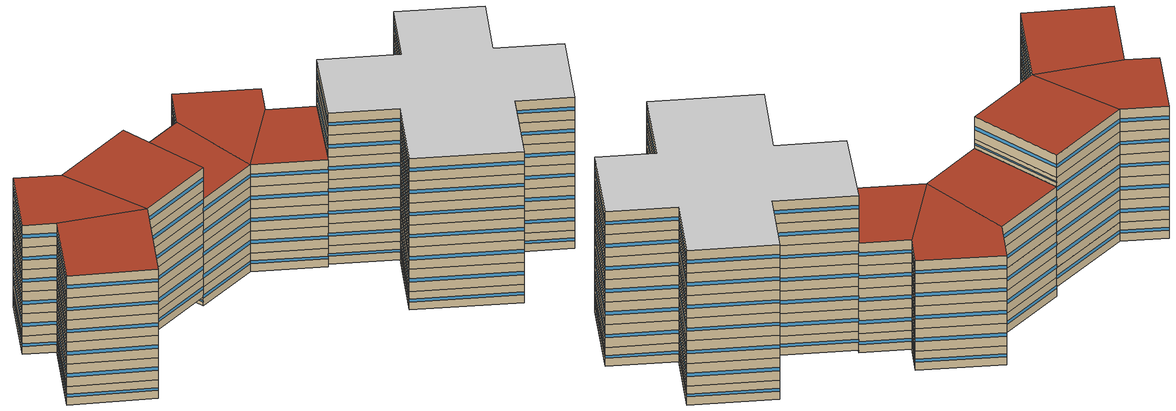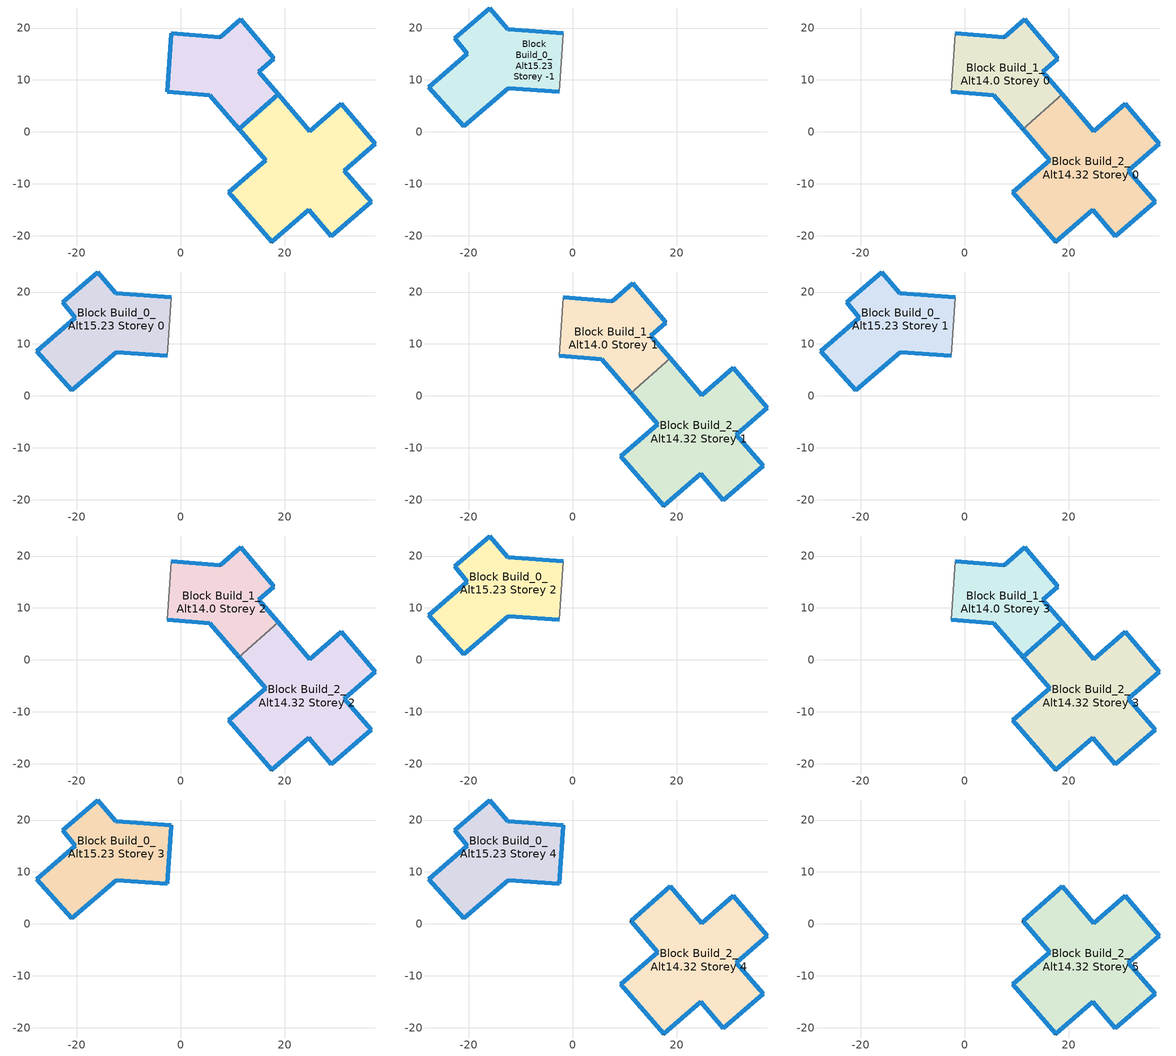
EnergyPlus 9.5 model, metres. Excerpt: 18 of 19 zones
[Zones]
Block Build_1_Alt14.0 Storey -1
 floor outside (Project Basement Floor): 15.04,11.62 18.76,7.29 11.23,0.56 5.62,7.09 z11.5; 11.59,21.67 17.97,14.14 15.04,11.62 5.62,7.09 7.58,18.23 z11.5; 7.58,18.23 5.62,7.09 -2.59,7.71 -1.8,18.96 z11.5
 wall outside (Project Wall): -2.59,7.71 5.62,7.09 11.23,0.56 / 18.76,7.29 15.04,11.62 17.97,14.14 11.59,21.67 7.58,18.23 -1.8,18.96 z11.5:14; -1.8,18.96 -2.59,7.71 z11.5:12.73; 11.23,0.56 18.76,7.29 z11.5:11.82
 wall to Block Build_0_Alt15.23 Storey -1 (Project Partition): -1.8,18.96 -2.59,7.71 z12.73:14
 wall to Block Build_2_Alt14.32 Storey -1 (Project Partition): 11.23,0.56 18.76,7.29 z11.82:14
 window (Project External Window): -2.59,7.71 5.61,7.09 / 5.62,7.09 11.23,0.56 / 18.76,7.29 15.04,11.62 / 15.04,11.62 17.97,14.14 / 17.97,14.14 11.6,21.66 / 11.59,21.66 7.58,18.23 / 7.57,18.23 -1.8,18.96 z12.56:12.94; -1.8,18.95 -2.59,7.71 z12.02:12.21; 11.23,0.56 18.76,7.28 z11.64:11.68
Block Build_2_Alt14.32 Storey -1
 floor outside (Project Basement Floor): 31.47,-7.47 36.67,-13.49 29.03,-20.08 24.69,-15.01 z11.82; 18.76,7.29 24.89,0.16 16.4,-5.46 11.23,0.56 z11.82; 30.95,5.39 37.52,-2.27 31.47,-7.47 24.89,0.16 z11.82; 24.89,0.16 31.47,-7.47 24.69,-15.01 17.53,-21.21 9.23,-11.59 16.4,-5.46 z11.82
 wall outside (Project Wall): 11.23,0.56 16.4,-5.46 9.23,-11.59 17.53,-21.21 24.69,-15.01 29.03,-20.08 36.67,-13.49 31.47,-7.47 37.52,-2.27 30.95,5.39 24.89,0.16 18.76,7.29 z11.82:14.32
 wall to Block Build_1_Alt14.0 Storey 0 (Project Partition): 18.76,7.29 11.23,0.56 z14:14.32
 window (Project External Window): 11.23,0.55 16.4,-5.46 / 16.4,-5.47 9.23,-11.58 / 9.23,-11.59 17.53,-21.21 / 17.53,-21.21 24.68,-15.01 / 24.69,-15.01 29.03,-20.08 / 29.03,-20.08 36.66,-13.49 / 36.66,-13.49 31.47,-7.47 / 31.47,-7.46 37.52,-2.27 / 37.52,-2.26 30.95,5.38 / 30.94,5.38 24.89,0.16 / 24.88,0.17 18.77,7.28 z12.88:13.26
Block Build_0_Alt15.23 Storey -1
 floor outside (Project Basement Floor): -16.01,23.87 -12.52,19.79 -12.41,8.45 -20.27,15.09 -22.76,18.01 z12.73; -12.41,8.45 -21.02,1.08 -27.78,8.62 -20.27,15.09 z12.73; -1.8,18.96 -2.59,7.71 -12.41,8.45 -12.52,19.79 z12.73
 wall outside (Project Wall): -1.8,18.96 -12.52,19.79 -16.01,23.87 -22.76,18.01 -20.27,15.09 -27.78,8.62 -21.02,1.08 -12.41,8.45 -2.59,7.71 z12.73:15.23
 wall to Block Build_1_Alt14.0 Storey 0 (Project Partition): -2.59,7.71 -1.8,18.96 z14:15.23
 window (Project External Window): -1.81,18.96 -12.51,19.79 / -12.52,19.79 -16.01,23.87 / -16.01,23.87 -22.76,18.01 / -22.76,18 -20.27,15.1 / -20.27,15.09 -27.77,8.63 / -27.77,8.62 -21.02,1.08 / -21.01,1.08 -12.42,8.44 / -12.41,8.45 -2.6,7.71 z13.79:14.17
Block Build_1_Alt14.0 Storey 0
 floor to Block Build_1_Alt14.0 Storey -1 (Project Heated1rstFloor): 11.59,21.67 17.97,14.14 15.04,11.62 18.76,7.29 11.23,0.56 5.62,7.09 -2.59,7.71 -1.8,18.96 7.58,18.23 z14
 wall outside (Project Wall): -2.59,7.71 5.62,7.09 11.23,0.56 / 18.76,7.29 15.04,11.62 17.97,14.14 11.59,21.67 7.58,18.23 -1.8,18.96 z14:17
 wall to Block Build_0_Alt15.23 Storey 0 (Project Partition): -1.8,18.96 -2.59,7.71 z15.23:17
 wall to Block Build_2_Alt14.32 Storey 0 (Project Partition): 11.23,0.56 18.76,7.29 z14.32:17
 window (Project External Window): -2.59,7.71 5.61,7.09 / 5.62,7.09 11.23,0.56 / 18.76,7.29 15.04,11.62 / 15.04,11.62 17.97,14.14 / 17.97,14.14 11.6,21.66 / 11.59,21.66 7.58,18.23 / 7.57,18.23 -1.8,18.96 z15.28:15.72
Block Build_2_Alt14.32 Storey 0
 floor to Block Build_2_Alt14.32 Storey -1 (Project Heated1rstFloor): 30.95,5.39 37.52,-2.27 31.47,-7.47 36.67,-13.49 29.03,-20.08 24.69,-15.01 17.53,-21.21 9.23,-11.59 16.4,-5.46 11.23,0.56 18.76,7.29 24.89,0.16 z14.32
 wall outside (Project Wall): 11.23,0.56 16.4,-5.46 9.23,-11.59 17.53,-21.21 24.69,-15.01 29.03,-20.08 36.67,-13.49 31.47,-7.47 37.52,-2.27 30.95,5.39 24.89,0.16 18.76,7.29 z14.32:17.32
 wall to Block Build_1_Alt14.0 Storey 1 (Project Partition): 18.76,7.29 11.23,0.56 z17:17.32
 window (Project External Window): 11.23,0.55 16.4,-5.46 / 16.4,-5.47 9.23,-11.58 / 9.23,-11.59 17.53,-21.21 / 17.53,-21.21 24.68,-15.01 / 24.69,-15.01 29.03,-20.08 / 29.03,-20.08 36.66,-13.49 / 36.66,-13.49 31.47,-7.47 / 31.47,-7.46 37.52,-2.27 / 37.52,-2.26 30.95,5.38 / 30.94,5.38 24.89,0.16 / 24.88,0.17 18.77,7.28 z15.6:16.05
Block Build_0_Alt15.23 Storey 0
 floor to Block Build_0_Alt15.23 Storey -1 (Project Heated1rstFloor): -1.8,18.96 -2.59,7.71 -12.41,8.45 -21.02,1.08 -27.78,8.62 -20.27,15.09 -22.76,18.01 -16.01,23.87 -12.52,19.79 z15.23
 wall outside (Project Wall): -1.8,18.96 -12.52,19.79 -16.01,23.87 -22.76,18.01 -20.27,15.09 -27.78,8.62 -21.02,1.08 -12.41,8.45 -2.59,7.71 z15.23:18.23
 wall to Block Build_1_Alt14.0 Storey 1 (Project Partition): -2.59,7.71 -1.8,18.96 z17:18.23
 window (Project External Window): -1.81,18.96 -12.51,19.79 / -12.52,19.79 -16.01,23.87 / -16.01,23.87 -22.76,18.01 / -22.76,18 -20.27,15.1 / -20.27,15.09 -27.77,8.63 / -27.77,8.62 -21.02,1.08 / -21.01,1.08 -12.42,8.44 / -12.41,8.45 -2.6,7.71 z16.5:16.96
Block Build_1_Alt14.0 Storey 1
 floor to Block Build_1_Alt14.0 Storey 0 (Project Floor): 11.59,21.67 17.97,14.14 15.04,11.62 18.76,7.29 11.23,0.56 5.62,7.09 -2.59,7.71 -1.8,18.96 7.58,18.23 z17
 wall outside (Project Wall): -2.59,7.71 5.62,7.09 11.23,0.56 / 18.76,7.29 15.04,11.62 17.97,14.14 11.59,21.67 7.58,18.23 -1.8,18.96 z17:20
 wall to Block Build_0_Alt15.23 Storey 1 (Project Partition): -1.8,18.96 -2.59,7.71 z18.23:20
 wall to Block Build_2_Alt14.32 Storey 1 (Project Partition): 11.23,0.56 18.76,7.29 z17.32:20
 window (Project External Window): -2.59,7.71 5.61,7.09 / 5.62,7.09 11.23,0.56 / 18.76,7.29 15.04,11.62 / 15.04,11.62 17.97,14.14 / 17.97,14.14 11.6,21.66 / 11.59,21.66 7.58,18.23 / 7.57,18.23 -1.8,18.96 z18.27:18.73
Block Build_2_Alt14.32 Storey 1
 floor to Block Build_2_Alt14.32 Storey 0 (Project Floor): 30.95,5.39 37.52,-2.27 31.47,-7.47 36.67,-13.49 29.03,-20.08 24.69,-15.01 17.53,-21.21 9.23,-11.59 16.4,-5.46 11.23,0.56 18.76,7.29 24.89,0.16 z17.32
 wall outside (Project Wall): 11.23,0.56 16.4,-5.46 9.23,-11.59 17.53,-21.21 24.69,-15.01 29.03,-20.08 36.67,-13.49 31.47,-7.47 37.52,-2.27 30.95,5.39 24.89,0.16 18.76,7.29 z17.32:20.32
 wall to Block Build_1_Alt14.0 Storey 2 (Project Partition): 18.76,7.29 11.23,0.56 z20:20.32
 window (Project External Window): 11.23,0.55 16.4,-5.46 / 16.4,-5.47 9.23,-11.58 / 9.23,-11.59 17.53,-21.21 / 17.53,-21.21 24.68,-15.01 / 24.69,-15.01 29.03,-20.08 / 29.03,-20.08 36.66,-13.49 / 36.66,-13.49 31.47,-7.47 / 31.47,-7.46 37.52,-2.27 / 37.52,-2.26 30.95,5.38 / 30.94,5.38 24.89,0.16 / 24.88,0.17 18.77,7.28 z18.59:19.05
Block Build_0_Alt15.23 Storey 1
 floor to Block Build_0_Alt15.23 Storey 0 (Project Floor): -1.8,18.96 -2.59,7.71 -12.41,8.45 -21.02,1.08 -27.78,8.62 -20.27,15.09 -22.76,18.01 -16.01,23.87 -12.52,19.79 z18.23
 wall outside (Project Wall): -1.8,18.96 -12.52,19.79 -16.01,23.87 -22.76,18.01 -20.27,15.09 -27.78,8.62 -21.02,1.08 -12.41,8.45 -2.59,7.71 z18.23:21.23
 wall to Block Build_1_Alt14.0 Storey 2 (Project Partition): -2.59,7.71 -1.8,18.96 z20:21.23
 window (Project External Window): -1.81,18.96 -12.51,19.79 / -12.52,19.79 -16.01,23.87 / -16.01,23.87 -22.76,18.01 / -22.76,18 -20.27,15.1 / -20.27,15.09 -27.77,8.63 / -27.77,8.62 -21.02,1.08 / -21.01,1.08 -12.42,8.44 / -12.41,8.45 -2.6,7.71 z19.5:19.96
Block Build_1_Alt14.0 Storey 2
 floor to Block Build_1_Alt14.0 Storey 1 (Project Floor): 11.59,21.67 17.97,14.14 15.04,11.62 18.76,7.29 11.23,0.56 5.62,7.09 -2.59,7.71 -1.8,18.96 7.58,18.23 z20
 wall outside (Project Wall): -2.59,7.71 5.62,7.09 11.23,0.56 / 18.76,7.29 15.04,11.62 17.97,14.14 11.59,21.67 7.58,18.23 -1.8,18.96 z20:23
 wall to Block Build_0_Alt15.23 Storey 2 (Project Partition): -1.8,18.96 -2.59,7.71 z21.23:23
 wall to Block Build_2_Alt14.32 Storey 2 (Project Partition): 11.23,0.56 18.76,7.29 z20.32:23
 window (Project External Window): -2.59,7.71 5.61,7.09 / 5.62,7.09 11.23,0.56 / 18.76,7.29 15.04,11.62 / 15.04,11.62 17.97,14.14 / 17.97,14.14 11.6,21.66 / 11.59,21.66 7.58,18.23 / 7.57,18.23 -1.8,18.96 z21.27:21.73
Block Build_2_Alt14.32 Storey 2
 floor to Block Build_2_Alt14.32 Storey 1 (Project Floor): 30.95,5.39 37.52,-2.27 31.47,-7.47 36.67,-13.49 29.03,-20.08 24.69,-15.01 17.53,-21.21 9.23,-11.59 16.4,-5.46 11.23,0.56 18.76,7.29 24.89,0.16 z20.32
 wall outside (Project Wall): 11.23,0.56 16.4,-5.46 9.23,-11.59 17.53,-21.21 24.69,-15.01 29.03,-20.08 36.67,-13.49 31.47,-7.47 37.52,-2.27 30.95,5.39 24.89,0.16 18.76,7.29 z20.32:23.32
 wall to Block Build_1_Alt14.0 Storey 3 (Project Partition): 18.76,7.29 11.23,0.56 z23:23.32
 window (Project External Window): 11.23,0.55 16.4,-5.46 / 16.4,-5.47 9.23,-11.58 / 9.23,-11.59 17.53,-21.21 / 17.53,-21.21 24.68,-15.01 / 24.69,-15.01 29.03,-20.08 / 29.03,-20.08 36.66,-13.49 / 36.66,-13.49 31.47,-7.47 / 31.47,-7.46 37.52,-2.27 / 37.52,-2.26 30.95,5.38 / 30.94,5.38 24.89,0.16 / 24.88,0.17 18.77,7.28 z21.59:22.05
Block Build_0_Alt15.23 Storey 2
 floor to Block Build_0_Alt15.23 Storey 1 (Project Floor): -1.8,18.96 -2.59,7.71 -12.41,8.45 -21.02,1.08 -27.78,8.62 -20.27,15.09 -22.76,18.01 -16.01,23.87 -12.52,19.79 z21.23
 wall outside (Project Wall): -1.8,18.96 -12.52,19.79 -16.01,23.87 -22.76,18.01 -20.27,15.09 -27.78,8.62 -21.02,1.08 -12.41,8.45 -2.59,7.71 z21.23:24.23
 wall to Block Build_1_Alt14.0 Storey 3 (Project Partition): -2.59,7.71 -1.8,18.96 z23:24.23
 window (Project External Window): -1.81,18.96 -12.51,19.79 / -12.52,19.79 -16.01,23.87 / -16.01,23.87 -22.76,18.01 / -22.76,18 -20.27,15.1 / -20.27,15.09 -27.77,8.63 / -27.77,8.62 -21.02,1.08 / -21.01,1.08 -12.42,8.44 / -12.41,8.45 -2.6,7.71 z22.5:22.96
Block Build_1_Alt14.0 Storey 3
 floor to Block Build_1_Alt14.0 Storey 2 (Project Floor): 11.59,21.67 17.97,14.14 15.04,11.62 18.76,7.29 11.23,0.56 5.62,7.09 -2.59,7.71 -1.8,18.96 7.58,18.23 z23
 wall outside (Project Wall): -2.59,7.71 5.62,7.09 11.23,0.56 / 18.76,7.29 15.04,11.62 17.97,14.14 11.59,21.67 7.58,18.23 -1.8,18.96 z23:26
 wall to Block Build_0_Alt15.23 Storey 3 (Project Partition): -1.8,18.96 -2.59,7.71 z24.23:26
 wall to Block Build_2_Alt14.32 Storey 3 (Project Partition): 11.23,0.56 18.76,7.29 z23.32:26
 window (Project External Window): -2.59,7.71 5.61,7.09 / 5.62,7.09 11.23,0.56 / 18.76,7.29 15.04,11.62 / 15.04,11.62 17.97,14.14 / 17.97,14.14 11.6,21.66 / 11.59,21.66 7.58,18.23 / 7.57,18.23 -1.8,18.96 z24.27:24.73
 roof outside (Project Flat Roof): 18.76,7.29 15.04,11.62 5.62,7.09 11.23,0.56 z26; 15.04,11.62 17.97,14.14 11.59,21.67 7.58,18.23 5.62,7.09 z26; 5.62,7.09 7.58,18.23 -1.8,18.96 -2.59,7.71 z26
Block Build_2_Alt14.32 Storey 3
 floor to Block Build_2_Alt14.32 Storey 2 (Project Floor): 30.95,5.39 37.52,-2.27 31.47,-7.47 36.67,-13.49 29.03,-20.08 24.69,-15.01 17.53,-21.21 9.23,-11.59 16.4,-5.46 11.23,0.56 18.76,7.29 24.89,0.16 z23.32
 wall outside (Project Wall): 11.23,0.56 16.4,-5.46 9.23,-11.59 17.53,-21.21 24.69,-15.01 29.03,-20.08 36.67,-13.49 31.47,-7.47 37.52,-2.27 30.95,5.39 24.89,0.16 18.76,7.29 z23.32:26.32; 18.76,7.29 11.23,0.56 z26:26.32
 window (Project External Window): 11.23,0.55 16.4,-5.46 / 16.4,-5.47 9.23,-11.58 / 9.23,-11.59 17.53,-21.21 / 17.53,-21.21 24.68,-15.01 / 24.69,-15.01 29.03,-20.08 / 29.03,-20.08 36.66,-13.49 / 36.66,-13.49 31.47,-7.47 / 31.47,-7.46 37.52,-2.27 / 37.52,-2.26 30.95,5.38 / 30.94,5.38 24.89,0.16 / 24.88,0.17 18.77,7.28 z24.59:25.05; 18.76,7.28 11.23,0.56 z26.14:26.18
Block Build_0_Alt15.23 Storey 3
 floor to Block Build_0_Alt15.23 Storey 2 (Project Floor): -1.8,18.96 -2.59,7.71 -12.41,8.45 -21.02,1.08 -27.78,8.62 -20.27,15.09 -22.76,18.01 -16.01,23.87 -12.52,19.79 z24.23
 wall outside (Project Wall): -1.8,18.96 -12.52,19.79 -16.01,23.87 -22.76,18.01 -20.27,15.09 -27.78,8.62 -21.02,1.08 -12.41,8.45 -2.59,7.71 z24.23:27.23; -2.59,7.71 -1.8,18.96 z26:27.23
 window (Project External Window): -1.81,18.96 -12.51,19.79 / -12.52,19.79 -16.01,23.87 / -16.01,23.87 -22.76,18.01 / -22.76,18 -20.27,15.1 / -20.27,15.09 -27.77,8.63 / -27.77,8.62 -21.02,1.08 / -21.01,1.08 -12.42,8.44 / -12.41,8.45 -2.6,7.71 z25.5:25.96; -2.59,7.71 -1.8,18.95 z26.52:26.71
Block Build_0_Alt15.23 Storey 4
 floor to Block Build_0_Alt15.23 Storey 3 (Project Floor): -1.8,18.96 -2.59,7.71 -12.41,8.45 -21.02,1.08 -27.78,8.62 -20.27,15.09 -22.76,18.01 -16.01,23.87 -12.52,19.79 z27.23
 wall outside (Project Wall): -1.8,18.96 -12.52,19.79 -16.01,23.87 -22.76,18.01 -20.27,15.09 -27.78,8.62 -21.02,1.08 -12.41,8.45 -2.59,7.71 -1.8,18.96 z27.23:30.23
 window (Project External Window): -1.81,18.96 -12.51,19.79 / -12.52,19.79 -16.01,23.87 / -16.01,23.87 -22.76,18.01 / -22.76,18 -20.27,15.1 / -20.27,15.09 -27.77,8.63 / -27.77,8.62 -21.02,1.08 / -21.01,1.08 -12.42,8.44 / -12.41,8.45 -2.6,7.71 / -2.59,7.71 -1.8,18.95 z28.5:28.96
 roof outside (Project Flat Roof): -12.41,8.45 -12.52,19.79 -16.01,23.87 -22.76,18.01 -20.27,15.09 z30.23; -12.41,8.45 -20.27,15.09 -27.78,8.62 -21.02,1.08 z30.23; -2.59,7.71 -1.8,18.96 -12.52,19.79 -12.41,8.45 z30.23
Block Build_2_Alt14.32 Storey 4
 floor to Block Build_2_Alt14.32 Storey 3 (Project Floor): 30.95,5.39 37.52,-2.27 31.47,-7.47 36.67,-13.49 29.03,-20.08 24.69,-15.01 17.53,-21.21 9.23,-11.59 16.4,-5.46 11.23,0.56 18.76,7.29 24.89,0.16 z26.32
 wall outside (Project Wall): 18.76,7.29 11.23,0.56 16.4,-5.46 9.23,-11.59 17.53,-21.21 24.69,-15.01 29.03,-20.08 36.67,-13.49 31.47,-7.47 37.52,-2.27 30.95,5.39 24.89,0.16 18.76,7.29 z26.32:29.32
 window (Project External Window): 18.76,7.28 11.23,0.56 / 11.23,0.55 16.4,-5.46 / 16.4,-5.47 9.23,-11.58 / 9.23,-11.59 17.53,-21.21 / 17.53,-21.21 24.68,-15.01 / 24.69,-15.01 29.03,-20.08 / 29.03,-20.08 36.66,-13.49 / 36.66,-13.49 31.47,-7.47 / 31.47,-7.46 37.52,-2.27 / 37.52,-2.26 30.95,5.38 / 30.94,5.38 24.89,0.16 / 24.88,0.17 18.77,7.28 z27.59:28.05
Block Build_2_Alt14.32 Storey 5
 floor to Block Build_2_Alt14.32 Storey 4 (Project Floor): 30.95,5.39 37.52,-2.27 31.47,-7.47 36.67,-13.49 29.03,-20.08 24.69,-15.01 17.53,-21.21 9.23,-11.59 16.4,-5.46 11.23,0.56 18.76,7.29 24.89,0.16 z29.32
 wall outside (Project Wall): 18.76,7.29 11.23,0.56 16.4,-5.46 9.23,-11.59 17.53,-21.21 24.69,-15.01 29.03,-20.08 36.67,-13.49 31.47,-7.47 37.52,-2.27 30.95,5.39 24.89,0.16 18.76,7.29 z29.32:32.32
 window (Project External Window): 18.76,7.28 11.23,0.56 / 11.23,0.55 16.4,-5.46 / 16.4,-5.47 9.23,-11.58 / 9.23,-11.59 17.53,-21.21 / 17.53,-21.21 24.68,-15.01 / 24.69,-15.01 29.03,-20.08 / 29.03,-20.08 36.66,-13.49 / 36.66,-13.49 31.47,-7.47 / 31.47,-7.46 37.52,-2.27 / 37.52,-2.26 30.95,5.38 / 30.94,5.38 24.89,0.16 / 24.88,0.17 18.77,7.28 z30.59:31.05
 ceiling to Block Build_2_Alt14.32 Storey 6 (Project Ceiling): 36.67,-13.49 31.47,-7.47 37.52,-2.27 30.95,5.39 24.89,0.16 18.76,7.29 11.23,0.56 16.4,-5.46 9.23,-11.59 17.53,-21.21 24.69,-15.01 29.03,-20.08 z32.32
[Building]
None: North Axis=0; Terrain=Suburbs; Loads Convergence Tolerance Value=0.04; Temperature Convergence Tolerance Value=0.4; Solar Distribution=FullExterior; Maximum Number of Warmup Days=25; Minimum Number of Warmup Days=6
[Site:Location]
WeatherData/SWE_ST_Stockholm.024850_TMYx.2009-2023.epw: Latitude=37.62; Longitude=-122.4; Time Zone=-8; Elevation=2
[SizingPeriod:DesignDay] Day of Month=21; Humidity Condition Type=Wetbulb; Barometric Pressure=100594; Rain Indicator=No; Snow Indicator=No; Daylight Saving Time Indicator=No; Solar Model Indicator=ASHRAEClearSky
Name | Month | Day Type | Maximum DryBulb Temperature | Daily DryBulb Temperature Range | Wetbulb or DewPoint at Maximum DryBulb | Wind Speed | Wind Direction | Sky Clearness
DENVER_STAPLETON Ann Htg 99.6% Condns DB | 12 | WinterDesignDay | -20 | 0 | -20 | 2.3 | 180 | 0
DENVER_STAPLETON Ann Clg .4% Condns DB=>MWB | 7 | SummerDesignDay | 34.1 | 15.2 | 15.8 | 4 | 120 | 1
[SITE:GROUNDTEMPERATURE:BUILDINGSURFACE]
15, 15, 15, 15, 15, 15, 15, 15, 15, 15, 15, 15
[MATERIAL] Solar Absorptance=0.7; Visible Absorptance=0.7
Name | Roughness | Thickness | Conductivity | Density | Specific Heat | Thermal Absorptance
DefaultMaterial | Rough | 0.1 | 0.1 | 1000 | 1000 | 0.9
Basement Floor; Heated1rstFloor Inertia | Rough | 0.1 | 0.9 | 2300 | 1000 | 0.9
Heated1rstFloor Insulation | Rough | 0.15 | 0.035 | 150 | 1000 | 0.9
Roof Insulation | Rough | 0.3 | 0.03 | 150 | 1000 | 0.9
Wall Inertia | Rough | 0.2 | 0.9 | 2300 | 1000 | 0.9
Wall Insulation | Rough | 0.325 | 0.05 | 150 | 1000 | 0.9
HeatedZoneIntMass; NonHeatedZoneIntMass | Rough | 0.1 | 0.3 | 600 | 1400 | 0.9
AirWallMaterial | MediumSmooth | 0.01 | 0.6 | 800 | 1000 | 0.95
[WINDOWMATERIAL:SIMPLEGLAZINGSYSTEM]
Window: UFactor=1.2; Solar Heat Gain Coefficient=0.7; Visible Transmittance=0.8
[CONSTRUCTION]
Project Wall: Wall Inertia, Wall Insulation
Project Partition: AirWallMaterial
Project Floor; Project Ceiling: DefaultMaterial
Project Basement Floor: Basement Floor
Project Flat Roof: Roof Insulation
Project External Window: Window
Project Heated1rstFloor: Heated1rstFloor Inertia, Heated1rstFloor Insulation
HeatedZoneIntMassObj: HeatedZoneIntMass
NonHeatedZoneIntMassObj: NonHeatedZoneIntMass
[ZONE] Type=1; Multiplier=1; Ceiling Height=autocalculate; Volume=autocalculate; Floor Area=autocalculate; Part of Total Floor Area=Yes
Block Build_0_Alt15.23 Storey -1; Block Build_0_Alt15.23 Storey 0; Block Build_0_Alt15.23 Storey 1; Block Build_0_Alt15.23 Storey 2; Block Build_0_Alt15.23 Storey 3; Block Build_0_Alt15.23 Storey 4; Block Build_1_Alt14.0 Storey -1; Block Build_1_Alt14.0 Storey 0; Block Build_1_Alt14.0 Storey 1; Block Build_1_Alt14.0 Storey 2; Block Build_1_Alt14.0 Storey 3; Block Build_2_Alt14.32 Storey -1; Block Build_2_Alt14.32 Storey 0; Block Build_2_Alt14.32 Storey 1; Block Build_2_Alt14.32 Storey 2; Block Build_2_Alt14.32 Storey 3; Block Build_2_Alt14.32 Storey 4; Block Build_2_Alt14.32 Storey 5
[INTERNALMASS]
Name | Construction | Zone or ZoneList | Surface Area
Block Build_0_Alt15.23 Storey -1IntMass | NonHeatedZoneIntMassObj | Block Build_0_Alt15.23 Storey -1 | 232
Block Build_1_Alt14.0 Storey -1IntMass | NonHeatedZoneIntMassObj | Block Build_1_Alt14.0 Storey -1 | 199
Block Build_2_Alt14.32 Storey -1IntMass | NonHeatedZoneIntMassObj | Block Build_2_Alt14.32 Storey -1 | 469
Block Build_0_Alt15.23 Storey 0IntMass | HeatedZoneIntMassObj | Block Build_0_Alt15.23 Storey 0 | 619
Block Build_1_Alt14.0 Storey 0IntMass | HeatedZoneIntMassObj | Block Build_1_Alt14.0 Storey 0 | 530
Block Build_2_Alt14.32 Storey 0IntMass | HeatedZoneIntMassObj | Block Build_2_Alt14.32 Storey 0 | 952
Block Build_0_Alt15.23 Storey 1IntMass | HeatedZoneIntMassObj | Block Build_0_Alt15.23 Storey 1 | 619
Block Build_1_Alt14.0 Storey 1IntMass | HeatedZoneIntMassObj | Block Build_1_Alt14.0 Storey 1 | 530
Block Build_2_Alt14.32 Storey 1IntMass | HeatedZoneIntMassObj | Block Build_2_Alt14.32 Storey 1 | 952
Block Build_0_Alt15.23 Storey 2IntMass | HeatedZoneIntMassObj | Block Build_0_Alt15.23 Storey 2 | 619
Block Build_1_Alt14.0 Storey 2IntMass | HeatedZoneIntMassObj | Block Build_1_Alt14.0 Storey 2 | 530
Block Build_2_Alt14.32 Storey 2IntMass | HeatedZoneIntMassObj | Block Build_2_Alt14.32 Storey 2 | 952
Block Build_0_Alt15.23 Storey 3IntMass | HeatedZoneIntMassObj | Block Build_0_Alt15.23 Storey 3 | 619
Block Build_1_Alt14.0 Storey 3IntMass | HeatedZoneIntMassObj | Block Build_1_Alt14.0 Storey 3 | 530
Block Build_2_Alt14.32 Storey 3IntMass | HeatedZoneIntMassObj | Block Build_2_Alt14.32 Storey 3 | 952
Block Build_0_Alt15.23 Storey 4IntMass | HeatedZoneIntMassObj | Block Build_0_Alt15.23 Storey 4 | 619
Block Build_2_Alt14.32 Storey 4IntMass | HeatedZoneIntMassObj | Block Build_2_Alt14.32 Storey 4 | 952
Block Build_2_Alt14.32 Storey 5IntMass | HeatedZoneIntMassObj | Block Build_2_Alt14.32 Storey 5 | 952
[PEOPLE] Number of People Calculation Method=People; Number of People=1; Fraction Radiant=0.3; Sensible Heat Fraction=autocalculate; Activity Level Schedule=OccupActivity; Carbon Dioxide Generation Rate=3.82e-08; Enable ASHRAE 55 Comfort Warnings=No; Clothing Insulation Calculation Method=ClothingInsulationSchedule
Name | Zone or ZoneList | Number of People Schedule
Block Build_0_Alt15.23 Storey 0 Occ | Block Build_0_Alt15.23 Storey 0 | OfficeOccuSchedule 1
Block Build_1_Alt14.0 Storey 0 Occ | Block Build_1_Alt14.0 Storey 0 | OfficeOccuSchedule 7
Block Build_2_Alt14.32 Storey 0 Occ | Block Build_2_Alt14.32 Storey 0 | OfficeOccuSchedule 12
[ELECTRICEQUIPMENT] Schedule=LoadSchedule; Design Level Calculation Method=Watts/Area; Watts per Zone Floor Area=0.01; Fraction Latent=0; Fraction Radiant=0; Fraction Lost=0; EndUse Subcategory=General
Name | Zone or ZoneList
Block Build_0_Alt15.23 Storey 0Load | Block Build_0_Alt15.23 Storey 0
Block Build_1_Alt14.0 Storey 0Load | Block Build_1_Alt14.0 Storey 0
Block Build_2_Alt14.32 Storey 0Load | Block Build_2_Alt14.32 Storey 0
Block Build_0_Alt15.23 Storey 1Load | Block Build_0_Alt15.23 Storey 1
Block Build_1_Alt14.0 Storey 1Load | Block Build_1_Alt14.0 Storey 1
Block Build_2_Alt14.32 Storey 1Load | Block Build_2_Alt14.32 Storey 1
Block Build_0_Alt15.23 Storey 2Load | Block Build_0_Alt15.23 Storey 2
Block Build_1_Alt14.0 Storey 2Load | Block Build_1_Alt14.0 Storey 2
Block Build_2_Alt14.32 Storey 2Load | Block Build_2_Alt14.32 Storey 2
Block Build_0_Alt15.23 Storey 3Load | Block Build_0_Alt15.23 Storey 3
Block Build_1_Alt14.0 Storey 3Load | Block Build_1_Alt14.0 Storey 3
Block Build_2_Alt14.32 Storey 3Load | Block Build_2_Alt14.32 Storey 3
Block Build_0_Alt15.23 Storey 4Load | Block Build_0_Alt15.23 Storey 4
Block Build_2_Alt14.32 Storey 4Load | Block Build_2_Alt14.32 Storey 4
Block Build_2_Alt14.32 Storey 5Load | Block Build_2_Alt14.32 Storey 5
[ZONEINFILTRATION:DESIGNFLOWRATE] Schedule=AlwaysON; Design Flow Rate Calculation Method=AirChanges/Hour; Air Changes per Hour=1; Constant Term Coefficient=1; Temperature Term Coefficient=0; Velocity Term Coefficient=0; Velocity Squared Term Coefficient=0
Name | Zone or ZoneList
Block Build_0_Alt15.23 Storey -1Leak | Block Build_0_Alt15.23 Storey -1
Block Build_1_Alt14.0 Storey -1Leak | Block Build_1_Alt14.0 Storey -1
Block Build_2_Alt14.32 Storey -1Leak | Block Build_2_Alt14.32 Storey -1
[ZONEINFILTRATION:FLOWCOEFFICIENT] Schedule=AlwaysON; Stack Coefficient=0.107; Pressure Exponent=0.667; Wind Coefficient=0.167; Shelter Factor=0.61
Name | Zone | Flow Coefficient
Block Build_0_Alt15.23 Storey 0Leak | Block Build_0_Alt15.23 Storey 0 | 0.0154766
Block Build_1_Alt14.0 Storey 0Leak | Block Build_1_Alt14.0 Storey 0 | 0.0112551
Block Build_2_Alt14.32 Storey 0Leak | Block Build_2_Alt14.32 Storey 0 | 0.0220187
Block Build_0_Alt15.23 Storey 1Leak | Block Build_0_Alt15.23 Storey 1 | 0.0154766
Block Build_1_Alt14.0 Storey 1Leak | Block Build_1_Alt14.0 Storey 1 | 0.0112551
Block Build_2_Alt14.32 Storey 1Leak | Block Build_2_Alt14.32 Storey 1 | 0.0220187
Block Build_0_Alt15.23 Storey 2Leak | Block Build_0_Alt15.23 Storey 2 | 0.0154766
Block Build_1_Alt14.0 Storey 2Leak | Block Build_1_Alt14.0 Storey 2 | 0.0112551
Block Build_2_Alt14.32 Storey 2Leak | Block Build_2_Alt14.32 Storey 2 | 0.0220187
Block Build_0_Alt15.23 Storey 3Leak | Block Build_0_Alt15.23 Storey 3 | 0.0164971
Block Build_1_Alt14.0 Storey 3Leak | Block Build_1_Alt14.0 Storey 3 | 0.030747
Block Build_2_Alt14.32 Storey 3Leak | Block Build_2_Alt14.32 Storey 3 | 0.0222565
Block Build_0_Alt15.23 Storey 4Leak | Block Build_0_Alt15.23 Storey 4 | 0.040726
Block Build_2_Alt14.32 Storey 4Leak | Block Build_2_Alt14.32 Storey 4 | 0.0242487
Block Build_2_Alt14.32 Storey 5Leak | Block Build_2_Alt14.32 Storey 5 | 0.0242487
[ZONEVENTILATION:DESIGNFLOWRATE] Schedule=AlwaysON; Design Flow Rate Calculation Method=AirChanges/Hour; Air Changes per Hour=4; Ventilation Type=Natural; Fan Pressure Rise=0; Fan Total Efficiency=1; Constant Term Coefficient=1; Temperature Term Coefficient=0; Velocity Term Coefficient=0; Velocity Squared Term Coefficient=0; Minimum Indoor Temperature=26; Maximum Indoor Temperature=100; Delta Temperature=1; Minimum Outdoor Temperature=-100; Maximum Outdoor Temperature=100; Maximum Wind Speed=40
Name | Zone or ZoneList
Block Build_0_Alt15.23 Storey 0FreeCool | Block Build_0_Alt15.23 Storey 0
Block Build_1_Alt14.0 Storey 0FreeCool | Block Build_1_Alt14.0 Storey 0
Block Build_2_Alt14.32 Storey 0FreeCool | Block Build_2_Alt14.32 Storey 0
Block Build_0_Alt15.23 Storey 1FreeCool | Block Build_0_Alt15.23 Storey 1
Block Build_1_Alt14.0 Storey 1FreeCool | Block Build_1_Alt14.0 Storey 1
Block Build_2_Alt14.32 Storey 1FreeCool | Block Build_2_Alt14.32 Storey 1
Block Build_0_Alt15.23 Storey 2FreeCool | Block Build_0_Alt15.23 Storey 2
Block Build_1_Alt14.0 Storey 2FreeCool | Block Build_1_Alt14.0 Storey 2
Block Build_2_Alt14.32 Storey 2FreeCool | Block Build_2_Alt14.32 Storey 2
Block Build_0_Alt15.23 Storey 3FreeCool | Block Build_0_Alt15.23 Storey 3
Block Build_1_Alt14.0 Storey 3FreeCool | Block Build_1_Alt14.0 Storey 3
Block Build_2_Alt14.32 Storey 3FreeCool | Block Build_2_Alt14.32 Storey 3
Block Build_0_Alt15.23 Storey 4FreeCool | Block Build_0_Alt15.23 Storey 4
Block Build_2_Alt14.32 Storey 4FreeCool | Block Build_2_Alt14.32 Storey 4
Block Build_2_Alt14.32 Storey 5FreeCool | Block Build_2_Alt14.32 Storey 5
[HVACTEMPLATE:THERMOSTAT]
ResidZone: Constant Heating Setpoint=21; Constant Cooling Setpoint=50
[HVACTEMPLATE:ZONE:IDEALLOADSAIRSYSTEM] Template Thermostat=ResidZone; Maximum Heating Supply Air Temperature=50; Minimum Cooling Supply Air Temperature=13; Maximum Heating Supply Air Humidity Ratio=0.0156; Minimum Cooling Supply Air Humidity Ratio=0.0077; Heating Limit=NoLimit; Cooling Limit=NoLimit; Dehumidification Control Type=ConstantSensibleHeatRatio; Cooling Sensible Heat Ratio=0.7; Dehumidification Setpoint=60; Humidification Control Type=None; Humidification Setpoint=30; Outdoor Air Flow Rate per Person=0.007; Outdoor Air Flow Rate per Zone Floor Area=0.00035; Outdoor Air Flow Rate per Zone=0; Outdoor Air Economizer Type=NoEconomizer; Heat Recovery Type=Sensible; Sensible Heat Recovery Effectiveness=0.9; Latent Heat Recovery Effectiveness=0
Name | Maximum Sensible Heating Capacity | Outdoor Air Method | Demand Controlled Ventilation Type
Block Build_0_Alt15.23 Storey 0 | 7732.67 | Sum | OccupancySchedule
Block Build_1_Alt14.0 Storey 0 | 6622.29 | Sum | OccupancySchedule
Block Build_2_Alt14.32 Storey 0 | 11902.4 | Sum | OccupancySchedule
Block Build_0_Alt15.23 Storey 1; Block Build_0_Alt15.23 Storey 2; Block Build_0_Alt15.23 Storey 3; Block Build_0_Alt15.23 Storey 4 | 7732.67 | Flow/Area | None
Block Build_1_Alt14.0 Storey 1; Block Build_1_Alt14.0 Storey 2; Block Build_1_Alt14.0 Storey 3 | 6622.29 | Flow/Area | None
Block Build_2_Alt14.32 Storey 1; Block Build_2_Alt14.32 Storey 2; Block Build_2_Alt14.32 Storey 3; Block Build_2_Alt14.32 Storey 4; Block Build_2_Alt14.32 Storey 5 | 11902.4 | Flow/Area | None
[ENERGYMANAGEMENTSYSTEM:SENSOR]
Name | OutputVariable or OutputMeter Index Key | OutputVariable or OutputMeter
T0 | Block Build_0_Alt15.23 Storey 0 | Zone Mean Air Temperature
T1 | Block Build_0_Alt15.23 Storey 1 | Zone Mean Air Temperature
T2 | Block Build_0_Alt15.23 Storey 2 | Zone Mean Air Temperature
T3 | Block Build_0_Alt15.23 Storey 3 | Zone Mean Air Temperature
T4 | Block Build_0_Alt15.23 Storey 4 | Zone Mean Air Temperature
T5 | Block Build_1_Alt14.0 Storey 0 | Zone Mean Air Temperature
T6 | Block Build_1_Alt14.0 Storey 1 | Zone Mean Air Temperature
T7 | Block Build_1_Alt14.0 Storey 2 | Zone Mean Air Temperature
T8 | Block Build_1_Alt14.0 Storey 3 | Zone Mean Air Temperature
T9 | Block Build_2_Alt14.32 Storey 0 | Zone Mean Air Temperature
T10 | Block Build_2_Alt14.32 Storey 1 | Zone Mean Air Temperature
T11 | Block Build_2_Alt14.32 Storey 2 | Zone Mean Air Temperature
T12 | Block Build_2_Alt14.32 Storey 3 | Zone Mean Air Temperature
T13 | Block Build_2_Alt14.32 Storey 4 | Zone Mean Air Temperature
T14 | Block Build_2_Alt14.32 Storey 5 | Zone Mean Air Temperature
Pow0 | Block Build_0_Alt15.23 Storey 0 IDEAL LOADS AIR SYSTEM | Zone Ideal Loads Supply Air Total Heating Rate
Pow1 | Block Build_0_Alt15.23 Storey 1 IDEAL LOADS AIR SYSTEM | Zone Ideal Loads Supply Air Total Heating Rate
Pow2 | Block Build_0_Alt15.23 Storey 2 IDEAL LOADS AIR SYSTEM | Zone Ideal Loads Supply Air Total Heating Rate
Pow3 | Block Build_0_Alt15.23 Storey 3 IDEAL LOADS AIR SYSTEM | Zone Ideal Loads Supply Air Total Heating Rate
Pow4 | Block Build_0_Alt15.23 Storey 4 IDEAL LOADS AIR SYSTEM | Zone Ideal Loads Supply Air Total Heating Rate
Pow5 | Block Build_1_Alt14.0 Storey 0 IDEAL LOADS AIR SYSTEM | Zone Ideal Loads Supply Air Total Heating Rate
Pow6 | Block Build_1_Alt14.0 Storey 1 IDEAL LOADS AIR SYSTEM | Zone Ideal Loads Supply Air Total Heating Rate
Pow7 | Block Build_1_Alt14.0 Storey 2 IDEAL LOADS AIR SYSTEM | Zone Ideal Loads Supply Air Total Heating Rate
Pow8 | Block Build_1_Alt14.0 Storey 3 IDEAL LOADS AIR SYSTEM | Zone Ideal Loads Supply Air Total Heating Rate
Pow9 | Block Build_2_Alt14.32 Storey 0 IDEAL LOADS AIR SYSTEM | Zone Ideal Loads Supply Air Total Heating Rate
Pow10 | Block Build_2_Alt14.32 Storey 1 IDEAL LOADS AIR SYSTEM | Zone Ideal Loads Supply Air Total Heating Rate
Pow11 | Block Build_2_Alt14.32 Storey 2 IDEAL LOADS AIR SYSTEM | Zone Ideal Loads Supply Air Total Heating Rate
Pow12 | Block Build_2_Alt14.32 Storey 3 IDEAL LOADS AIR SYSTEM | Zone Ideal Loads Supply Air Total Heating Rate
Pow13 | Block Build_2_Alt14.32 Storey 4 IDEAL LOADS AIR SYSTEM | Zone Ideal Loads Supply Air Total Heating Rate
Pow14 | Block Build_2_Alt14.32 Storey 5 IDEAL LOADS AIR SYSTEM | Zone Ideal Loads Supply Air Total Heating Rate
Pow15 | Block Build_2_Alt14.32 Storey 6 IDEAL LOADS AIR SYSTEM | Zone Ideal Loads Supply Air Total Heating Rate
DHWPow | DHW | Water Use Equipment Heating Rate
[ENERGYMANAGEMENTSYSTEM:PROGRAMCALLINGMANAGER]
Average Building Temperature: EndOfZoneTimestepBeforeZoneReporting; AverageZoneTemps
Compute Total Building Heat Pow: EndOfZoneTimestepBeforeZoneReporting; TotZonePow
Compute Total DHW Heat Pow: EndOfZoneTimestepBeforeZoneReporting; prgmDHWPow
[ENERGYMANAGEMENTSYSTEM:PROGRAM]
AverageZoneTemps: SET SumNumerator = T0*Vol0+T1*Vol1+T2*Vol2+T3*Vol3+T4*Vol4+T5*Vol5+T6*Vol6+T7*Vol7+T8*Vol8+T9*Vol9+T10*Vol10+T11*Vol11+T12*Vol12+T13*Vol13+T14*Vol14+T15*Vol15; SET SumDenominator  = Vol0+Vol1+Vol2+Vol3+Vol4+Vol5+Vol6+Vol7+Vol8+Vol9+Vol10+Vol11+Vol12+Vol13+Vol14+Vol15; SET AverageBuildingTemp  = SumNumerator / SumDenominator
TotZonePow: SET TotBuildPow = Pow0+Pow1+Pow2+Pow3+Pow4+Pow5+Pow6+Pow7+Pow8+Pow9+Pow10+Pow11+Pow12+Pow13+Pow14+Pow15
prgmDHWPow: SET TotDHWPow = DHWPow
[ENERGYMANAGEMENTSYSTEM:GLOBALVARIABLE]
AverageBuildingTemp
TotBuildPow
TotDHWPow
[ENERGYMANAGEMENTSYSTEM:OUTPUTVARIABLE] Type of Data in Variable=Averaged; Update Frequency=ZoneTimeStep
Name | EMS Variable
Mean Heated Zones Air Temperature | AverageBuildingTemp
Total Building Heating Power | TotBuildPow
Total DHW Heating Power | TotDHWPow
[ENERGYMANAGEMENTSYSTEM:INTERNALVARIABLE] Internal Data Type=Zone Air Volume
Name | Internal Data Index Key
Vol0 | Block Build_0_Alt15.23 Storey 0
Vol1 | Block Build_0_Alt15.23 Storey 1
Vol2 | Block Build_0_Alt15.23 Storey 2
Vol3 | Block Build_0_Alt15.23 Storey 3
Vol4 | Block Build_0_Alt15.23 Storey 4
Vol5 | Block Build_1_Alt14.0 Storey 0
Vol6 | Block Build_1_Alt14.0 Storey 1
Vol7 | Block Build_1_Alt14.0 Storey 2
Vol8 | Block Build_1_Alt14.0 Storey 3
Vol9 | Block Build_2_Alt14.32 Storey 0
Vol10 | Block Build_2_Alt14.32 Storey 1
Vol11 | Block Build_2_Alt14.32 Storey 2
Vol12 | Block Build_2_Alt14.32 Storey 3
Vol13 | Block Build_2_Alt14.32 Storey 4
Vol14 | Block Build_2_Alt14.32 Storey 5
[WATERUSE:EQUIPMENT]
DHW: EndUse Subcategory=General; Peak Flow Rate=1.59408e-08; Flow Rate Fraction Schedule=WaterTaps; Target Temperature Schedule=TargetWaterTemp; Hot Water Supply Temperature Schedule=HotWaterTemp; Cold Water Supply Temperature Schedule=ColdWaterTemp
[SCHEDULE:COMPACT]
AlwaysON: Through: 12/31, For: AllDays, Until: 24:00, 1
OccupActivity: Through: 12/31, For: AllDays, Until: 24:00, 70
OfficeOccuSchedule 1: Through: 12/31, For: AllDays, Until: 08:00, 0, Until: 18:00, 9.74, Until: 24:00, 0
OfficeOccuSchedule 7: Through: 12/31, For: AllDays, Until: 08:00, 0, Until: 18:00, 6.68, Until: 24:00, 0
OfficeOccuSchedule 12: Through: 12/31, For: AllDays, Until: 08:00, 0, Until: 18:00, 21, Until: 24:00, 0
HotWaterTemp: Through: 12/31, For: AllDays, Until: 24:00, 55
TargetWaterTemp: Through: 12/31, For: AllDays, Until: 24:00, 37
[SCHEDULE:FILE] Column Number=1; Rows to Skip at Top=0; Number of Hours of Data=8760; Column Separator=Comma; Interpolate to Timestep=No
Name | File
LoadSchedule | /Users/alizad/PycharmProjects/NewWorking-MUBES/examples/Ex4-ParametricStudy/InputFiles/Building0_winter.txt
Watertaps | /Users/alizad/PycharmProjects/NewWorking-MUBES/examples/Ex4-ParametricStudy/InputFiles/domestic_hot_water_40_apartments.txt
ColdWaterTemp | /Users/alizad/PycharmProjects/NewWorking-MUBES/examples/Ex4-ParametricStudy/InputFiles/cold_water_temperature_stockholm.txt
